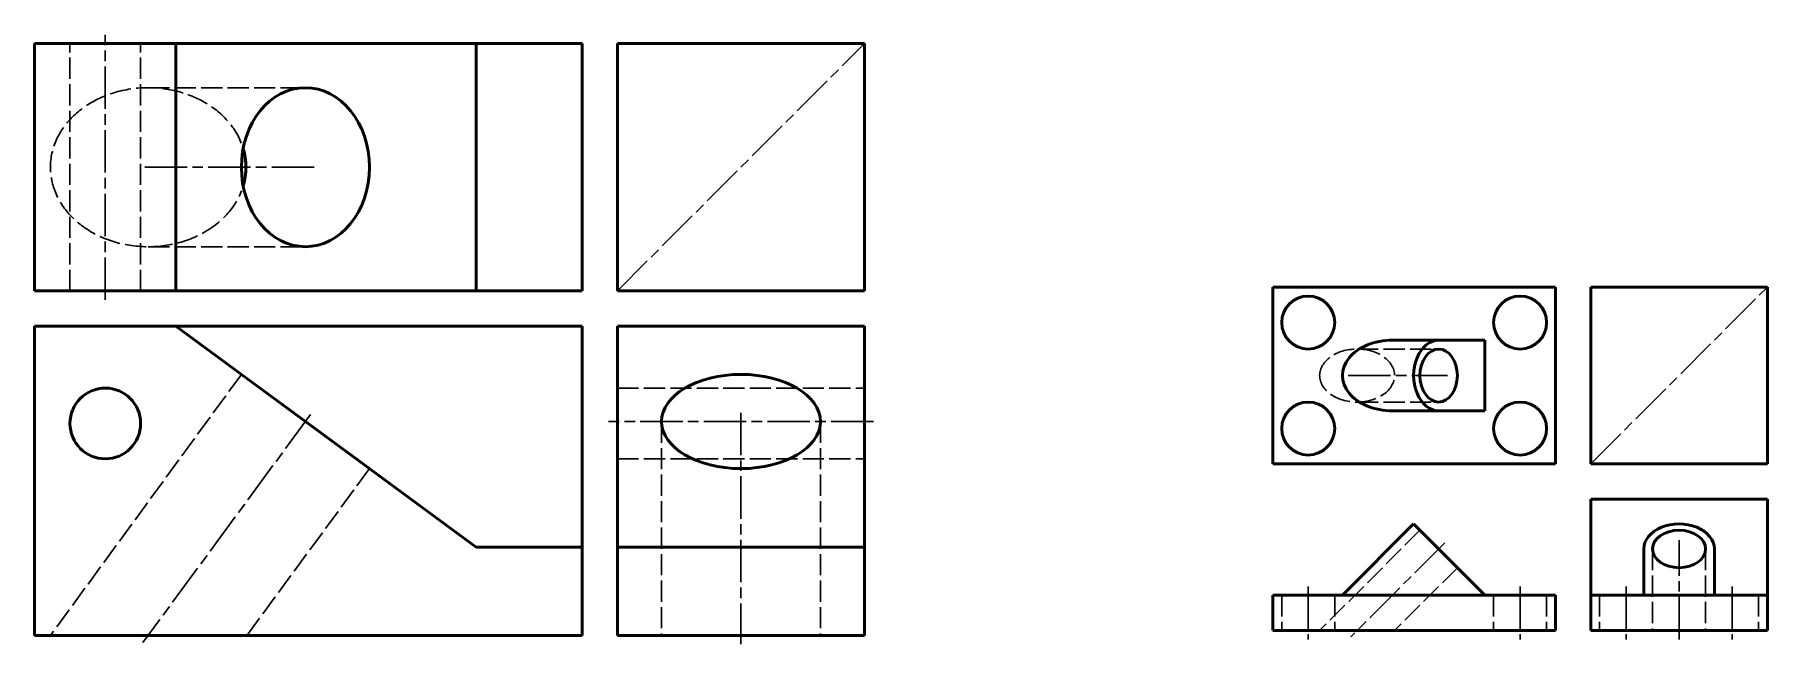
# Model space of a CAD drawing. Header units: millimetres. Extents: x 1700 to 2681, y 1743 to 2088.
import ezdxf

# ---------------------------------------------------------------- set-up
doc = ezdxf.new("R2010")
doc.units = ezdxf.units.MM
doc.linetypes.add('ACAD_ISO02W100', pattern=[15, 12, -3])
doc.linetypes.add('ACAD_ISO08W100', pattern=[36, 24, -3, 6, -3])
for name, color, linetype, lineweight in [('centre', 1, 'ACAD_ISO08W100', 25), ('hidden', 3, 'ACAD_ISO02W100', 30), ('visible', 7, 'Continuous', 50)]:
    doc.layers.add(name, color=color, linetype=linetype, lineweight=lineweight)

# ---------------------------------------------------------------- blocks, each defined once
blk = doc.blocks.new('*U1')
at = {"layer": 'visible'}
blk.add_circle((0, 0), 15, dxfattribs=at)
blk = doc.blocks.new('*U2')
at = {"layer": 'visible', "color": 0, "linetype": 'ByBlock', "lineweight": -2, "transparency": 16777216}
for p in [(0, 0), (120, 0), (0, -60), (120, -60)]:
    blk.add_blockref('*U1', p, dxfattribs=at)

msp = doc.modelspace()

# ---------------------------------------------------------------- linework, layer by layer
at = {"layer": 'centre'}
for p, q in [((1740.12, 1938.21), (1740.12, 2088.21)), ((2030.12, 1943.21), (2170.12, 2083.21)), ((1858.44, 2013.21), (1759.41, 2013.21)), ((2581.38, 1845.32), (2681.38, 1945.32)), ((2444.05, 1895.32), (2500.22, 1895.32)), ((2100.12, 1874.3), (2100.12, 1743.21)), ((1856.41, 1873.33), (1761.45, 1744.19)), ((2175.12, 1869.3), (2025.12, 1869.3)), ((2498.75, 1800.72), (2445.52, 1747.48)), ((2631.38, 1746.02), (2631.38, 1802.18)), ((2421.38, 1776.02), (2421.38, 1746.02)), ((2541.38, 1776.02), (2541.38, 1746.02)), ((2601.38, 1776.02), (2601.38, 1746.02)), ((2661.38, 1776.02), (2661.38, 1746.02))]:
    msp.add_line(p, q, dxfattribs=at)
at = {"layer": 'hidden'}
for p, q in [((1720.12, 1943.21), (1720.12, 2083.21)), ((1760.12, 1943.21), (1760.12, 2083.21)), ((1764.41, 2058.21), (1853.44, 2058.21)), ((1764.41, 1968.21), (1853.44, 1968.21)), ((2449.05, 1910.32), (2495.22, 1910.32)), ((1817.19, 1895.96), (1709.06, 1748.21)), ((2030.12, 1888.21), (2170.12, 1888.21)), ((2449.05, 1880.32), (2495.22, 1880.32)), ((2055.12, 1869.3), (2055.12, 1748.21)), ((2145.12, 1869.3), (2145.12, 1748.21)), ((2030.12, 1848.21), (2170.12, 1848.21)), ((1889.7, 1842.64), (1820.27, 1748.21)), ((2484.61, 1807.79), (2427.84, 1751.02)), ((2616.38, 1797.18), (2616.38, 1751.02)), ((2646.38, 1797.18), (2646.38, 1751.02)), ((2505.82, 1786.57), (2470.27, 1751.02)), ((2406.38, 1771.02), (2406.38, 1751.02)), ((2436.38, 1771.02), (2436.38, 1751.02)), ((2526.38, 1771.02), (2526.38, 1751.02)), ((2556.38, 1771.02), (2556.38, 1751.02)), ((2586.38, 1771.02), (2586.38, 1751.02)), ((2676.38, 1771.02), (2676.38, 1751.02)), ((2421.38, 1751.63), (2420.77, 1751.02))]:
    msp.add_line(p, q, dxfattribs=at)
msp.add_ellipse((1764.41, 2013.21), major_axis=(-55.35, 0), ratio=0.813044, start_param=3.448827, end_param=9.125423, dxfattribs=at)
msp.add_ellipse((2449.05, 1895.32), major_axis=(-21.21, 0), ratio=0.707107, dxfattribs=at)
at = {"layer": 'visible'}
for p, q in [((1700.12, 2083.21), (2010.12, 2083.21)), ((1700.12, 1943.21), (1700.12, 2083.21)), ((1780.12, 1943.21), (1780.12, 2083.21)), ((1950.12, 1943.21), (1950.12, 2083.21)), ((2010.12, 1943.21), (2010.12, 2083.21)), ((2030.12, 2083.21), (2170.12, 2083.21)), ((2030.12, 1943.21), (2030.12, 2083.21)), ((2170.12, 1943.21), (2170.12, 2083.21)), ((1700.12, 1943.21), (2010.12, 1943.21)), ((2030.12, 1943.21), (2170.12, 1943.21)), ((2401.38, 1845.32), (2401.38, 1945.32)), ((2401.38, 1945.32), (2561.38, 1945.32)), ((2561.38, 1945.32), (2561.38, 1845.32)), ((2581.38, 1945.32), (2681.38, 1945.32)), ((2581.38, 1845.32), (2581.38, 1945.32)), ((2681.38, 1945.32), (2681.38, 1845.32)), ((1700.12, 1923.21), (2010.12, 1923.21)), ((1700.12, 1748.21), (1700.12, 1923.21)), ((1780.12, 1923.21), (1950.12, 1798.21)), ((2010.12, 1748.21), (2010.12, 1923.21)), ((2030.12, 1748.21), (2030.12, 1923.21)), ((2030.12, 1923.21), (2170.12, 1923.21)), ((2170.12, 1923.21), (2100.12, 1923.21)), ((2170.12, 1748.21), (2170.12, 1923.21)), ((2495.22, 1915.32), (2469.05, 1915.32)), ((2495.22, 1915.32), (2521.38, 1915.32)), ((2521.38, 1895.32), (2521.38, 1915.32)), ((1853.44, 1869.3), (1817.19, 1895.96)), ((1817.19, 1895.96), (1889.7, 1842.64)), ((2521.38, 1895.32), (2521.38, 1875.32)), ((2497.34, 1875.32), (2469.05, 1875.32)), ((2495.22, 1875.32), (2521.38, 1875.32)), ((1950.12, 1798.21), (1853.44, 1869.3)), ((2401.38, 1845.32), (2561.38, 1845.32)), ((2401.38, 1845.32), (2561.38, 1845.32)), ((2581.38, 1845.32), (2681.38, 1845.32)), ((2581.38, 1751.02), (2581.38, 1825.32)), ((2581.38, 1825.32), (2681.38, 1825.32)), ((2681.38, 1825.32), (2681.38, 1751.02)), ((2481.07, 1811.32), (2440.77, 1771.02)), ((2484.61, 1807.79), (2481.07, 1811.32)), ((2495.22, 1797.18), (2484.61, 1807.79)), ((1950.12, 1798.21), (2010.12, 1798.21)), ((2030.12, 1798.21), (2170.12, 1798.21)), ((2521.38, 1771.02), (2495.22, 1797.18)), ((2611.38, 1797.18), (2611.38, 1771.02)), ((2651.38, 1797.18), (2651.38, 1771.02)), ((2401.38, 1751.02), (2401.38, 1771.02)), ((2401.38, 1771.02), (2561.38, 1771.02)), ((2561.38, 1771.02), (2521.38, 1771.02)), ((2561.38, 1771.02), (2561.38, 1751.02)), ((2681.38, 1771.02), (2581.38, 1771.02)), ((2581.38, 1771.02), (2611.38, 1771.02)), ((2611.38, 1771.02), (2651.38, 1771.02)), ((2651.38, 1771.02), (2681.38, 1771.02)), ((1700.12, 1748.21), (2010.12, 1748.21)), ((2030.12, 1748.21), (2170.12, 1748.21)), ((2401.38, 1751.02), (2561.38, 1751.02)), ((2581.38, 1751.02), (2631.38, 1751.02)), ((2581.38, 1751.02), (2681.38, 1751.02))]:
    msp.add_line(p, q, dxfattribs=at)
msp.add_circle((1740.12, 1868.21), 20, dxfattribs=at)
for centre, major_axis, ratio in [((1853.44, 2013.21), (0, 45), 0.805651), ((2495.22, 1895.32), (0, -15), 0.707107), ((2100.12, 1869.3), (45, 0), 0.59239), ((2631.38, 1797.18), (15, 0), 0.707107)]:
    msp.add_ellipse(centre, major_axis=major_axis, ratio=ratio, dxfattribs=at)
for centre, major_axis, ratio, start_param, end_param in [((1764.41, 2013.21), (55.35, 0), 0.813044, 6.045868, 6.520502), ((2469.05, 1895.32), (28.28, 0), 0.707107, 1.570796, 4.712389), ((2495.22, 1895.32), (0, 20), 0.707107, 0, 3.141593), ((2631.38, 1797.18), (20, 0), 0.707107, 6.283185, 9.424778)]:
    msp.add_ellipse(centre, major_axis=major_axis, ratio=ratio, start_param=start_param, end_param=end_param, dxfattribs=at)

# ---------------------------------------------------------------- block references
msp.add_blockref('*U2', (2421.38, 1925.32), dxfattribs=at)

doc.saveas('drawing.dxf')
